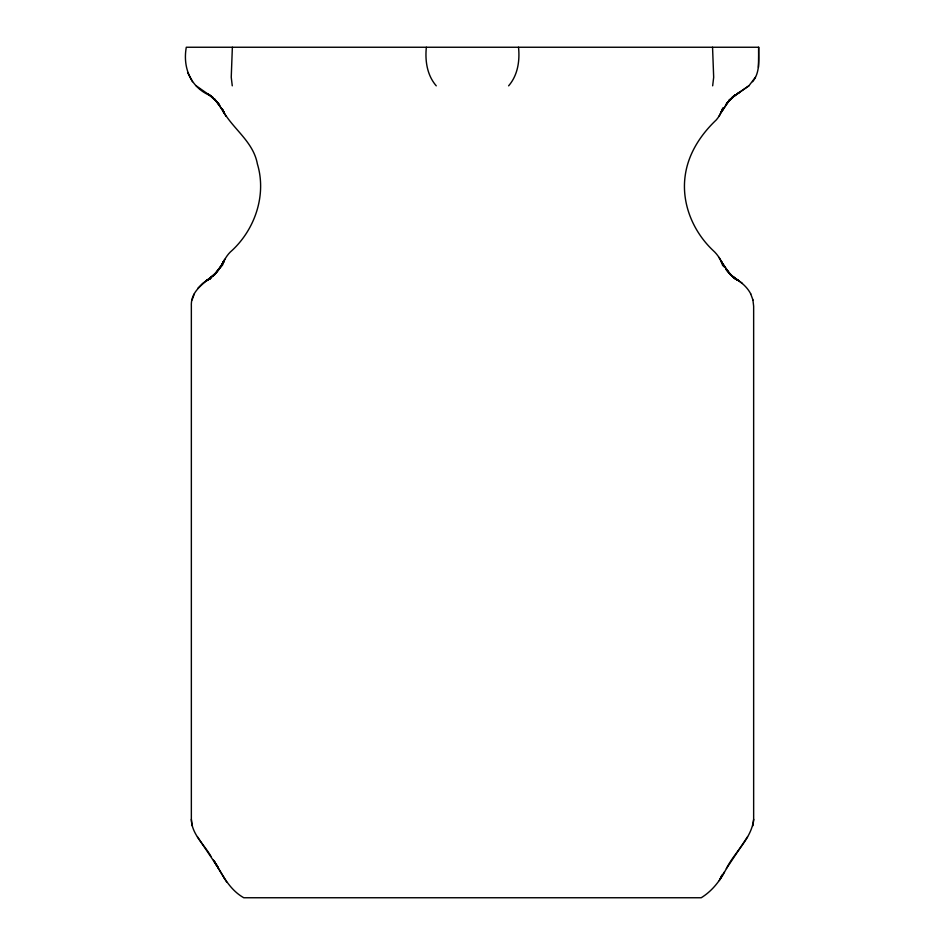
<?xml version="1.0" encoding="UTF-8"?>
<svg xmlns="http://www.w3.org/2000/svg" width="945" height="945" viewBox="0 0 945 945"><rect width="100%" height="100%" fill="white"/><g stroke="black" fill="none" stroke-linecap="round" stroke-linejoin="round"><path stroke-width="1.42" d="M426.349 47.25C424.955 60.834 427.057 75.234 436.259 85.841M758.457 67.426L758.705 47.25L186.295 47.25C182.574 67.709 190.654 87.566 210.463 95.681L207.664 93.614L216.393 101.28M216.948 865.655L214.385 861.58C222.524 874.964 229.422 889.647 243.775 897.75L701.225 897.75C712.483 890.781 720.314 880.397 726.256 868.868C734.56 851.929 751.594 838.77 753.649 819.386L753.649 306.215L752.917 299.943M752.952 825.717L753.697 819.386M712.66 85.83L713.676 77.266L712.554 47.25M222.252 265.746L223.882 261.198L222.311 264.139C224.792 259.072 227.639 254.016 232.104 250.413C255.209 228.844 266.691 194.694 257.383 163.958C253.154 140.876 231.998 128.579 221.957 108.97L225.973 116.282M727.603 271.227L730.048 274.133L721.46 261.824L721.885 262.675C719.747 258.056 716.842 253.792 713.014 250.413C692.909 231.371 681.168 203.069 685.243 175.321C688.291 153.598 700.694 134.651 716.369 119.826C719.31 116.377 721.567 112.313 722.748 107.919M192.083 299.967L194.28 293.93M719.334 880.563L721.956 874.964M752.574 81.731C760.619 72.068 758.398 58.803 758.658 47.25M224.851 259.273L220.61 266.998L223.811 261.363L222.949 263.501M223.091 262.686L223.516 261.836L219.488 268.38M722.051 110.175L719.027 116.282M223.977 261.021L224.426 260.159L222.937 263.005M721.803 111.226L722.89 109.207L721.106 112.526L729.422 100.241L727.567 102.45L735.222 95.091L728.678 100.702L735.222 95.091M721.46 111.841L728.016 101.918L734.785 95.421L732.139 97.5L748.889 85.806L755.433 77.254M720.078 879.252L721.401 876.913M721.106 877.492L724.342 872.034M726.433 868.549L747.542 836.833M197.788 288.343L202.573 283.441L215.165 274.168L212.66 276.224L215.992 272.916L208.054 279.803L213.877 275.267L221.791 264.895M508.611 85.841C517.813 75.234 519.927 60.834 518.521 47.25M217.102 271.652L221.248 266.077L219.689 268.167M217.362 271.239L219.098 269.089L214.917 274.133L217.362 271.239C207.439 281.953 190.406 288.886 191.351 306.239L191.351 819.386C191.67 834.175 204.049 844.239 210.924 856.324M728.737 101.091L726.256 104.092L730.686 98.859M727.567 102.45L733.19 96.355M748.853 85.818L732.54 97.17L739.97 91.937L737.041 94.004M196.158 85.806L212.979 97.559L210.322 95.48L217.055 101.977L218.815 104.139L214.397 98.906L222.288 109.632M750.767 293.93C746.975 286.595 740.384 281.397 733.438 277.216L736.179 279.283L729.871 274.156L732.363 276.212L726.173 269.479L727.933 271.64L721.2 261.363M742.416 283.465L731.087 275.278L736.923 279.814L730.757 274.7L725.866 269.077M214.468 99.048L219.724 105.438L218.047 103.3L223.894 112.479L222.949 110.175M197.458 836.833L218.366 867.982L213.523 860.269M192.473 81.731L187.583 72.446M213.605 860.434L216.086 864.332M215.803 863.907L223.197 876.216M223.882 877.385L226.824 882.311M719.027 257.394L724.413 267.01L723.232 264.907M224.26 878.059L223.445 876.629M223.552 111.864L222.807 110.494L224.402 113.506L222.855 109.986L223.894 112.479M223.055 111.002L223.835 112.42M721.342 261.647L722.748 265.746M750.72 293.907L752.964 299.967M232.269 85.83L231.241 77.266L232.364 47.25M191.351 819.386L192.107 825.717M208.42 279.401L205.632 281.137L210.806 278.267L205.691 281.161L210.735 278.243L208.42 279.401M736.568 279.425L734.218 278.243L739.356 281.161L736.533 279.401"/></g></svg>
